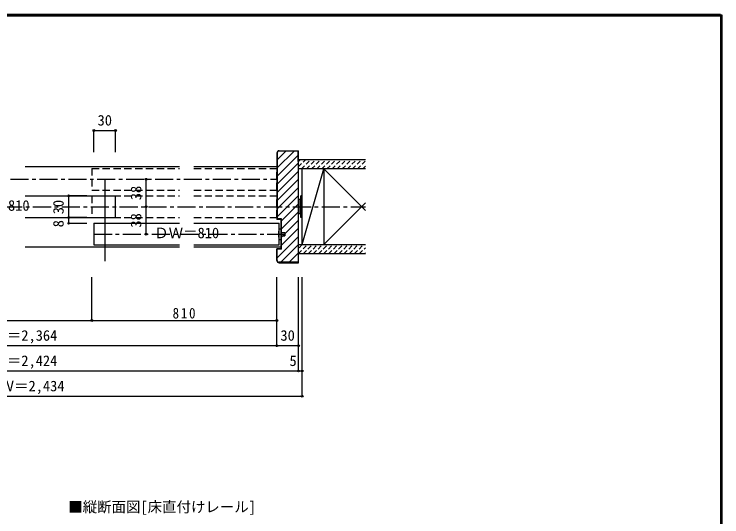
# Model space of a CAD drawing. Units: millimetres at full size, sheet at 1:5. Extents: x -975 to 977, y -718 to 697.
# Drawn here: x -3 to 977, y 0 to 697 of the extents above; entities that cross this region are included whole.
import ezdxf
from ezdxf.enums import TextEntityAlignment as Align

# ---------------------------------------------------------------- set-up
doc = ezdxf.new("R2010")
doc.units = ezdxf.units.MM
doc.header["$LTSCALE"] = 5
doc.header["$PDMODE"] = 32
doc.header["$PDSIZE"] = 2.5
for name, pattern in [('CHAIN1', [8, 5, -1, 1, -1]), ('DASHED1', [1.8, 1.2, -0.6]), ('DASHED2', [3, 2, -1])]:
    doc.linetypes.add(name, pattern=pattern)
for name, color, linetype in [('0-1_通り芯', 4, 'CHAIN1'), ('0-2_柱', 3, 'Continuous'), ('0-3_仕上げ', 2, 'Continuous'), ('0-4_枠', 3, 'Continuous'), ('0-6_扉', 6, 'Continuous'), ('0-7_金物', 7, 'Continuous'), ('0-A_文字', 7, 'Continuous'), ('0-B_寸法', 7, 'Continuous'), ('0-C_ハッチ', 4, 'DASHED1'), ('F-1_枠', 6, 'Continuous')]:
    doc.layers.add(name, color=color, linetype=linetype)
doc.styles.add('ＭＳ ゴシック', font='')
doc.styles.get('ＭＳ ゴシック').set_extended_font_data('MS Gothic')

msp = doc.modelspace()

# ---------------------------------------------------------------- linework, layer by layer
at = {"layer": '0-1_通り芯'}
for p, q in [((-368.164, 468), (360.47, 468)), ((-537.164, 430), (483.135, 430)), ((107.259, 392), (371.47, 392))]:
    msp.add_line(p, q, dxfattribs=at)
at = {"layer": '0-2_柱', "color": 7}
for p, q in [((395.47, 377.5), (425.349, 482.5)), ((425.349, 482.5), (483.135, 424.715)), ((483.135, 435.285), (425.349, 377.5))]:
    msp.add_line(p, q, dxfattribs=at)
at = {"layer": '0-2_柱'}
for p, q in [((395.47, 377.5), (395.47, 482.5)), ((425.349, 482.5), (425.349, 377.5))]:
    msp.add_line(p, q, dxfattribs=at)
at = {"layer": '0-3_仕上げ'}
for p, q in [((483.135, 495), (390.47, 495)), ((483.135, 482.5), (390.47, 482.5)), ((390.47, 377.5), (483.135, 377.5)), ((390.47, 365), (483.135, 365))]:
    msp.add_line(p, q, dxfattribs=at)
at = {"layer": '0-4_枠'}
for p, q in [((360.47, 504.5), (360.47, 412.5)), ((360.97, 504.5), (360.97, 413)), ((363.47, 507.5), (390.47, 507.5)), ((389.97, 507), (363.47, 507)), ((389.97, 492.5), (389.97, 507)), ((390.47, 352.5), (390.47, 507.5)), ((389.97, 492.5), (390.47, 492.5)), ((366.47, 412.5), (360.47, 412.5)), ((366.97, 413), (360.97, 413)), ((366.47, 371.5), (366.47, 412.5)), ((366.97, 371), (366.97, 413)), ((360.47, 355.5), (360.47, 371.5)), ((366.47, 371.5), (360.47, 371.5)), ((360.97, 355.5), (360.97, 371)), ((366.97, 371), (360.97, 371)), ((389.97, 367.5), (390.47, 367.5)), ((363.47, 352.5), (390.47, 352.5))]:
    msp.add_line(p, q, dxfattribs=at)
at = {"layer": '0-4_枠', "color": 4}
for p, q in [((11.841, 485.5), (225.678, 485.5)), ((245.678, 485.5), (360.47, 485.5)), ((11.841, 374.5), (225.678, 374.5)), ((245.678, 374.5), (366.47, 374.5))]:
    msp.add_line(p, q, dxfattribs=at)
at = {"layer": '0-4_枠'}
msp.add_lwpolyline([(389.97, 367.5), (389.97, 353), (363.47, 353)], dxfattribs=at)
for centre, radius, start, end in [((363.47, 504.5), 3, 90, 180), ((363.47, 504.5), 2.5, 90, 180), ((363.47, 355.5), 3, 180, 270), ((363.47, 355.5), 2.5, 180, 270)]:
    msp.add_arc(centre, radius, start, end, dxfattribs=at)
at = {"layer": '0-6_扉'}
for p, q in [((-975, 696.667), (975, 696.667)), ((11.841, 445), (137.259, 445)), ((137.259, 415), (137.259, 445)), ((11.841, 415), (137.259, 415)), ((107.259, 407), (225.678, 407)), ((107.259, 407), (107.259, 377)), ((245.678, 407), (363.47, 407)), ((107.259, 377), (225.678, 377))]:
    msp.add_line(p, q, dxfattribs=at)
at = {"layer": '0-6_扉', "color": 2, "linetype": 'DASHED2'}
for p, q in [((104.259, 483), (225.678, 483)), ((104.259, 483), (104.259, 453)), ((245.678, 483), (360.47, 483)), ((360.47, 453), (360.47, 483)), ((104.259, 453), (225.678, 453)), ((245.678, 453), (360.47, 453)), ((104.259, 445), (225.678, 445)), ((104.259, 445), (104.259, 415)), ((245.678, 445), (360.47, 445)), ((360.47, 415), (360.47, 445)), ((104.259, 415), (225.678, 415)), ((245.678, 415), (360.47, 415))]:
    msp.add_line(p, q, dxfattribs=at)
at = {"layer": '0-6_扉', "color": 3}
msp.add_line((122.51, 467.5), (122.51, 354.5), dxfattribs=at)
at = {"layer": '0-6_扉'}
msp.add_lwpolyline([(245.678, 377), (363.47, 377), (363.47, 407)], dxfattribs=at)
at = {"layer": '0-7_金物'}
for p, q in [((393.47, 415), (393.47, 445)), ((395.47, 445), (393.47, 445)), ((395.47, 415), (395.47, 445)), ((391.47, 439), (390.47, 439)), ((393.47, 440), (391.47, 440)), ((391.47, 420), (391.47, 440)), ((391.47, 421), (390.47, 421)), ((393.47, 420), (391.47, 420)), ((395.47, 415), (393.47, 415)), ((363.47, 399.5), (366.47, 399.5)), ((366.47, 399.5), (366.47, 384.5)), ((366.47, 394.5), (371.47, 394.5)), ((371.47, 394.5), (371.47, 389.5)), ((363.47, 384.5), (366.47, 384.5)), ((366.47, 389.5), (371.47, 389.5))]:
    msp.add_line(p, q, dxfattribs=at)
msp.add_arc((393.921, 392), 31.361, 166.16371, 193.83632, dxfattribs=at)
at = {"layer": '0-B_寸法', "color": 4}
for p, q in [((137.259, 505.5), (137.259, 535.5)), ((179.698, 430), (179.698, 468)), ((97.259, 445), (72.212, 445)), ((72.212, 445), (72.212, 407)), ((179.698, 392), (179.698, 430)), ((97.259, 415), (72.212, 415)), ((72.212, 407), (97.259, 407)), ((104.259, 272.5), (104.259, 332.5)), ((360.47, 272.5), (360.47, 332.5)), ((360.47, 237.5), (360.47, 332.5)), ((360.47, 237.5), (360.47, 332.5)), ((395.47, 167.5), (395.47, 332.5)), ((-357.164, 272.5), (104.259, 272.5)), ((104.259, 272.5), (360.47, 272.5)), ((390.47, 237.5), (-387.164, 237.5)), ((390.47, 202.5), (395.47, 202.5)), ((-392.164, 167.5), (395.47, 167.5))]:
    msp.add_line(p, q, dxfattribs=at)
for points in [[(107.259, 505.5), (107.259, 535.5), (137.259, 535.5)], [(-387.164, 202.5), (390.47, 202.5), (390.47, 332.5)]]:
    msp.add_lwpolyline(points, dxfattribs=at)
at = {"layer": '0-B_寸法'}
for p in [(107.259, 535.5), (137.259, 535.5), (179.698, 468), (72.212, 445), (179.698, 430), (72.212, 415), (72.212, 407), (179.698, 392), (104.259, 272.5), (360.47, 272.5), (360.47, 237.5), (360.47, 237.5), (390.47, 237.5), (390.47, 202.5), (395.47, 202.5), (395.47, 167.5)]:
    msp.add_point(p, dxfattribs=at)
at = {"layer": '0-C_ハッチ', "linetype": 'Continuous'}
for p, q in [((360.97, 495.014), (372.956, 507)), ((360.97, 483.701), (384.269, 507)), ((360.97, 472.387), (389.97, 501.387)), ((360.97, 461.073), (390.47, 490.573)), ((360.97, 449.759), (390.47, 479.259)), ((360.97, 438.446), (390.47, 467.946)), ((360.97, 427.132), (390.47, 456.632)), ((360.97, 415.818), (390.47, 445.318)), ((366.97, 410.505), (390.47, 434.005)), ((366.97, 399.191), (390.47, 422.691)), ((366.97, 387.877), (390.47, 411.377)), ((366.97, 376.564), (390.47, 400.063)), ((360.97, 359.25), (390.47, 388.75)), ((366.034, 353), (390.47, 377.436)), ((377.348, 353), (389.97, 365.622))]:
    msp.add_line(p, q, dxfattribs=at)
at = {"layer": '0-C_ハッチ'}
for p, q in [((390.47, 492.601), (392.869, 495)), ((390.47, 485.53), (399.94, 495)), ((394.511, 482.5), (407.011, 495)), ((401.582, 482.5), (414.082, 495)), ((408.653, 482.5), (421.153, 495)), ((415.724, 482.5), (428.224, 495)), ((422.796, 482.5), (435.296, 495)), ((429.867, 482.5), (442.367, 495)), ((436.938, 482.5), (449.438, 495)), ((444.009, 482.5), (456.509, 495)), ((451.08, 482.5), (463.58, 495)), ((458.151, 482.5), (470.651, 495)), ((465.222, 482.5), (477.722, 495)), ((472.293, 482.5), (483.135, 493.341)), ((479.364, 482.5), (483.135, 486.27)), ((390.47, 365.322), (402.648, 377.5)), ((395.577, 377.5), (390.47, 372.393)), ((397.219, 365), (409.719, 377.5)), ((404.29, 365), (416.79, 377.5)), ((411.362, 365), (423.862, 377.5)), ((418.433, 365), (430.933, 377.5)), ((425.504, 365), (438.004, 377.5)), ((432.575, 365), (445.075, 377.5)), ((439.646, 365), (452.146, 377.5)), ((446.717, 365), (459.217, 377.5)), ((453.788, 365), (466.288, 377.5)), ((460.859, 365), (473.359, 377.5)), ((467.93, 365), (480.43, 377.5)), ((475.001, 365), (483.135, 373.133)), ((482.072, 365), (483.135, 366.062))]:
    msp.add_line(p, q, dxfattribs=at)
at = {"layer": 'F-1_枠'}
for p, q in [((-973.347, 695.833), (976.653, 695.833)), ((974.986, 695.833), (974.986, -700.833)), ((975.82, 695.833), (975.82, -700.833)), ((976.653, 695.833), (976.653, -700.833)), ((-973.347, 695), (976.653, 695)), ((-973.347, 694.167), (976.653, 694.167))]:
    msp.add_line(p, q, dxfattribs=at)

# ---------------------------------------------------------------- texts
at = {"layer": '0-A_文字', "style": 'ＭＳ ゴシック'}
msp.add_text('■縦断面図[床直付けレール]', height=14.66, dxfattribs=at).set_placement((71.653, 2.5), align=Align.BOTTOM_LEFT)
at = {"layer": '0-B_寸法', "style": 'ＭＳ ゴシック'}
for s, p in [('30', (112.259, 538)), ('ＤＷ＝810', (-71.773, 420)), ('ＤＷ＝810', (190.678, 382)), ('枠内＝2,364', (-53.347, 240)), ('30', (365.47, 240)), ('枠外＝2,424', (-53.347, 205)), ('5', (377.97, 205)), ('ＲＯＷ＝2,434', (-63.347, 170))]:
    msp.add_text(s, height=14.66, dxfattribs=at).set_placement(p, align=Align.BOTTOM_LEFT)
for s, p in [('38', (177.198, 439)), ('30', (69.712, 419.5)), ('38', (177.198, 401)), ('8', (69.712, 401.5))]:
    msp.add_text(s, height=14.66, rotation=90, dxfattribs=at).set_placement(p, align=Align.BOTTOM_LEFT)
at = {"layer": '0-B_寸法', "insert": (216.114, 275), "char_height": 14.66, "attachment_point": 7, "style": 'ＭＳ ゴシック'}
msp.add_mtext('\\T1.27;\\W0.9;810', dxfattribs=at)

doc.saveas('drawing.dxf')
